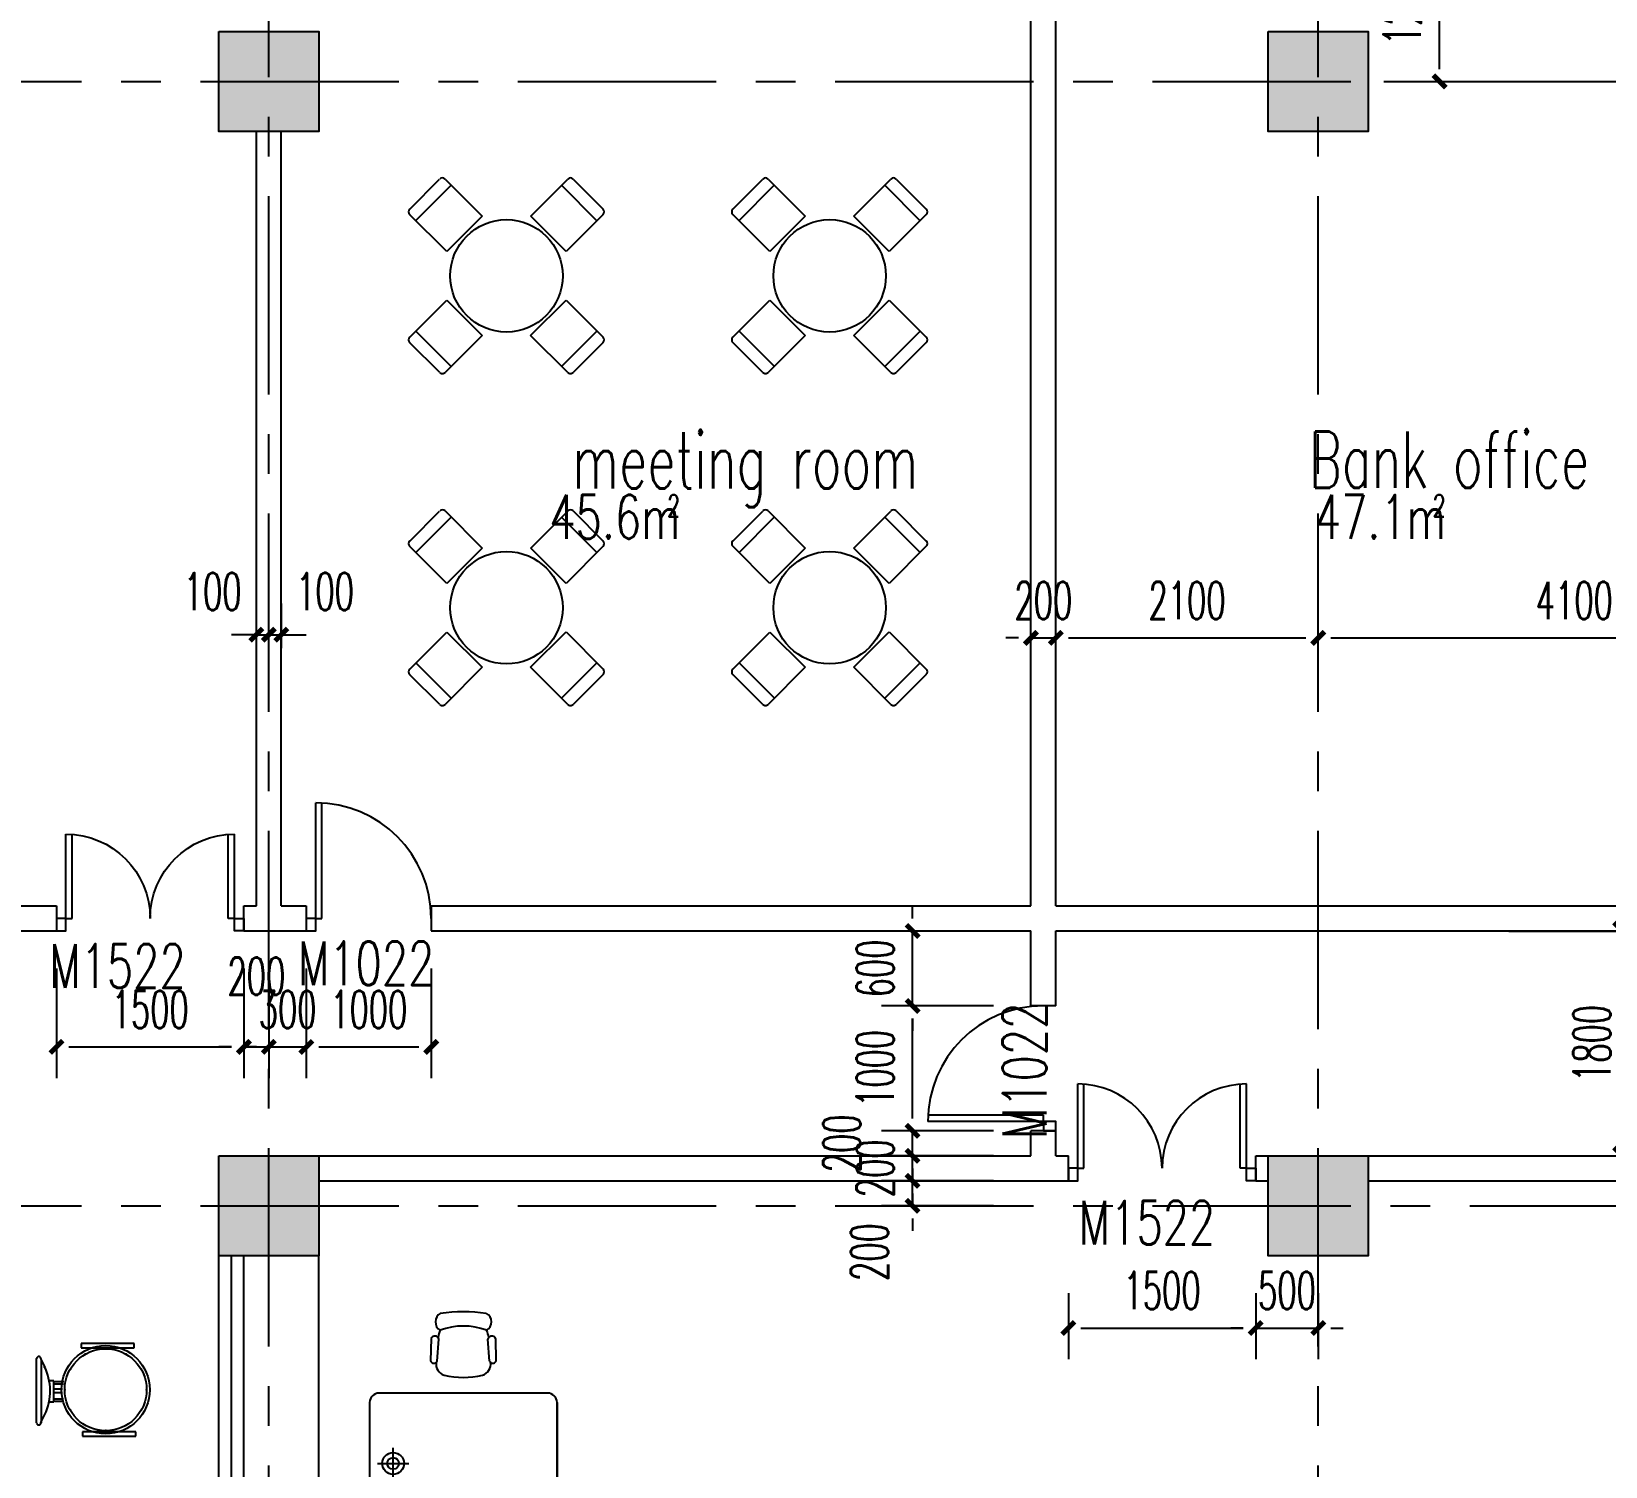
# Model space of a CAD drawing. Extents: x 824790 to 994147, y 4290613 to 4374713.
# Drawn here: x 858410 to 871010, y 4336108 to 4347595 of the extents above; entities that cross this region are included whole.
import ezdxf

# ---------------------------------------------------------------- set-up
doc = ezdxf.new("R2010")
doc.units = 0
doc.header["$LTSCALE"] = 1000
doc.header["$MEASUREMENT"] = 0
for name, pattern in [('ACAD_ISO08W100', [36, 24, -3, 6, -3]), ('CENTER', [50.8, 31.75, -6.35, 6.35, -6.35]), ('DOTE', [2.42, 2, -0.2, 0.02, -0.2])]:
    doc.linetypes.add(name, pattern=pattern)
doc.layers.get('0').update_dxf_attribs({"color": 255, "linetype": 'CONTINUOUS'})
for name, color, linetype in [('A-AREA-TEXT', 6, 'CONTINUOUS'), ('A-DIM', 201, 'CONTINUOUS'), ('A-DOTE', 8, 'ACAD_ISO08W100'), ('A-FUR', 251, 'CONTINUOUS'), ('A-TEXT-CN', 31, 'CONTINUOUS'), ('A-WALL', 2, 'CONTINUOUS'), ('A-WINDOW', 4, 'CONTINUOUS'), ('A-WINDOW-TEXT', 93, 'CONTINUOUS'), ('DOTE', 17, 'DOTE'), ('HATCH-F252', 252, 'CONTINUOUS'), ('S-COLUMN', 1, 'CONTINUOUS'), ('柱子', 9, 'CONTINUOUS')]:
    doc.layers.add(name, color=color, linetype=linetype)
doc.styles.add('_HZTXT', font='tjromans.shx', dxfattribs={"width": 0.7, "bigfont": 'tjhztxt.shx'})
doc.styles.add('DIM_FONT', font='SIMPLEX.shx', dxfattribs={"width": 0.6, "bigfont": 'GBCBIG.shx'})
doc.styles.add('PRC-S', font='TJROMANS.shx', dxfattribs={"width": 0.7, "bigfont": 'hztxt.shx'})
doc.styles.add('TONGJI-FONT', font='simplex.shx')
doc.dimstyles.new('DIM100', dxfattribs={"dimscale": 100, "dimtxt": 3, "dimasz": 0.01, "dimexe": 1, "dimexo": 1, "dimgap": 1, "dimtad": 1, "dimdec": 0, "dimtxsty": 'DIM_FONT', "dimblk1": 'h-_DIMX', "dimblk2": 'h-_DIMX', "dimsah": 1, "dimcen": 0.01, "dimclrd": 256, "dimclre": 256, "dimclrt": 7, "dimadec": 3, "dimazin": 3, "dimtfac": 1, "dimtdec": 0, "dimtix": 1, "dimtmove": 2, "dimatfit": 3, "dimldrblk": 'h-_DIMX', "dimtzin": 5, "dimarcsym": 0})
doc.dimstyles.new('DIMN', dxfattribs={"dimtxt": 300, "dimasz": 100, "dimexe": 250, "dimexo": 300, "dimgap": 150, "dimtad": 1, "dimdec": 0, "dimtxsty": 'DIM_FONT', "dimblk": 'h-_ArchTick', "dimcen": 2.5, "dimclrt": 7, "dimazin": 2, "dimtfac": 1, "dimtdec": 0, "dimtix": 1, "dimtmove": 2, "dimatfit": 3, "dimarcsym": 0})

# ---------------------------------------------------------------- blocks, each defined once
blk = doc.blocks.new('h-wrt')
at = {"layer": 'A-DOTE', "linetype": 'CENTER', "ltscale": 0.05}
for p, q in [((-2580328.9, -1784214.6), (-2580328.9, -1744636.2)), ((-2571928.9, -1784214.6), (-2571928.9, -1744636.2)), ((-2603736, -1751229), (-2483728.3, -1751229)), ((-2603736, -1760229), (-2483728.3, -1760229))]:
    blk.add_line(p, q, dxfattribs=at)
blk = doc.blocks.new('h-D15')
for p, q in [((75, 0), (75, 675)), ((125, 0), (125, 673.145601)), ((1375, 0), (1375, 673.145601)), ((1425, 0), (1425, 675)), ((75, 0), (125, 0)), ((1425, 0), (1375, 0))]:
    blk.add_line(p, q)
for points in [[(75, 0), (0, 0), (0, -100), (75, -100)], [(1425, 0), (1500, 0), (1500, -100), (1425, -100)]]:
    blk.add_lwpolyline(points, close=True)
for centre, start, end in [((75, 0), 0, 90), ((1425, 0), 90, 180)]:
    blk.add_arc(centre, 675, start, end)
blk = doc.blocks.new('h-D10')
for p, q in [((75, 0), (75, 925)), ((125, 0), (125, 923.64766)), ((75, 0), (125, 0))]:
    blk.add_line(p, q)
blk.add_lwpolyline([(75, 0), (0, 0), (0, -100), (75, -100)], close=True)
blk.add_arc((75, 0), 925, 0, 90)
blk = doc.blocks.new('h-2ef')
at = {"layer": 'A-FUR'}
for p, q in [((-3382299, -1359991), (-3382303, -1360168)), ((-3382250, -1360171), (-3382237, -1359996)), ((-3381831, -1360171), (-3381845, -1359996)), ((-3381778, -1360168), (-3381782, -1359991)), ((-3382791, -1360502), (-3382791, -1361177)), ((-3381366, -1360427), (-3382716, -1360427)), ((-3381291, -1361177), (-3381291, -1360502)), ((-3381291, -1360502), (-3381291, -1361177)), ((-3382603, -1361115), (-3382603, -1360865)), ((-3382728, -1360990), (-3382478, -1360990)), ((-3382791, -1361177), (-3381291, -1361177))]:
    blk.add_line(p, q, dxfattribs=at)
for radius in [87.5, 46.9]:
    blk.add_circle((-3382603, -1360990), radius, dxfattribs=at)
for centre, radius, start, end in [((-3382186, -1359857), 78.7, 119.7111, 239.0906), ((-3382041, -1361205), 1428, 82.5907, 97.4093), ((-3381895, -1359857), 78.7, 300.9094, 60.2889), ((-3382041, -1360417), 527, 69.3647, 110.6353), ((-3382268, -1360003), 32.7, 40.1862, 157.8436), ((-3382062, -1360005), 183, 153.7878, 172.6653), ((-3382268, -1360003), 32.7, 12.8663, 40.1862), ((-3382019, -1360005), 183, 7.3347, 26.2122), ((-3381813, -1360003), 32.7, 139.8138, 167.1337), ((-3381813, -1360003), 32.7, 22.1564, 139.8138), ((-3382276, -1360159), 28.8, 198.7162, 308.0865), ((-3381805, -1360159), 28.8, 231.9135, 341.2838), ((-3382168, -1360196), 91.4, 170.6739, 253.8913), ((-3382276, -1360159), 28.8, 308.0865, 333.9569), ((-3382041, -1359658), 644, 256.275, 283.725), ((-3381913, -1360196), 91.4, 286.1087, 9.3261), ((-3381805, -1360159), 28.8, 206.0431, 231.9135), ((-3382716, -1360502), 75, 90, 180), ((-3381366, -1360502), 75, 0, 90)]:
    blk.add_arc(centre, radius, start, end, dxfattribs=at)
blk = doc.blocks.new('h-gbe')
at = {"layer": 'A-FUR', "linetype": 'Continuous'}
for p, q in [((-3399274, -1360825), (-3399274, -1361250)), ((-3399239, -1360825), (-3399274, -1360825)), ((-3399239, -1361250), (-3399239, -1360825)), ((-3398566, -1360814), (-3398566, -1361239)), ((-3398531, -1360814), (-3398566, -1360814)), ((-3398531, -1361239), (-3398531, -1360814)), ((-3399274, -1361250), (-3399239, -1361250)), ((-3398566, -1361239), (-3398531, -1361239)), ((-3398970, -1361465), (-3398970, -1361389)), ((-3398950, -1361465), (-3398950, -1361393)), ((-3398910, -1361465), (-3398910, -1361401)), ((-3398882, -1361465), (-3398882, -1361401)), ((-3398831, -1361465), (-3398831, -1361393)), ((-3398811, -1361465), (-3398811, -1361389)), ((-3399149, -1361572), (-3399083, -1361541)), ((-3398974, -1361468), (-3398974, -1361508)), ((-3398807, -1361468), (-3398974, -1361468)), ((-3398807, -1361508), (-3398807, -1361468)), ((-3398640, -1361572), (-3398706, -1361541)), ((-3398637, -1361607), (-3399152, -1361607)), ((-3399146, -1361570), (-3398637, -1361570))]:
    blk.add_line(p, q, dxfattribs=at)
for radius in [353, 328]:
    blk.add_circle((-3398903, -1361054), radius, dxfattribs=at)
for centre, radius, start, end in [((-3398892, -1361938), 440, 64.7367, 116.7909), ((-3399150, -1361590), 18.4, 83.2585, 261.2092), ((-3398639, -1361590), 18.4, 278.7908, 96.7415)]:
    blk.add_arc(centre, radius, start, end, dxfattribs=at)
for p in [(-3399067, -1360770), (-3398903, -1360726), (-3398739, -1360770), (-3399187, -1360890), (-3398620, -1360890), (-3399231, -1361054), (-3398576, -1361054), (-3399187, -1361217), (-3398620, -1361217), (-3399067, -1361337), (-3398903, -1361381), (-3398739, -1361337)]:
    blk.add_point(p, dxfattribs=at)
blk = doc.blocks.new('h-A$C4FF608DF')
at = {"layer": 'A-FUR'}
for p, q in [((-70, 1280, -1800), (155, 1535, -1800)), ((197, 1538, -1800), (512, 1260, -1800)), ((900, 1284, -1800), (1178, 1599, -1800)), ((1132, 1546, -1800), (1432, 1282, -1800)), ((1220, 1602, -1800), (1475, 1377, -1800)), ((-15, 1191, -1800), (250, 1491, -1800)), ((1200, 1019, -1800), (900, 1284, -1800)), ((1478, 1334, -1800), (1200, 1019, -1800)), ((248, 960, -1800), (-67, 1238, -1800)), ((512, 1260, -1800), (248, 960, -1800)), ((960, 331, -1800), (1224, 631, -1800)), ((1224, 631, -1800), (1539, 354, -1800)), ((-6, 257, -1800), (272, 572, -1800)), ((272, 572, -1800), (572, 307, -1800)), ((1487, 400, -1800), (1222, 100, -1800)), ((340, 45, -1800), (40, 309, -1800)), ((572, 307, -1800), (294, -8, -1800)), ((1275, 54, -1800), (960, 331, -1800)), ((1542, 311, -1800), (1317, 56, -1800)), ((252, -10, -1800), (-3, 214, -1800))]:
    blk.add_line(p, q, dxfattribs=at)
blk.add_circle((736, 796, -1800), 450, dxfattribs=at)
for centre, start, end in [((177, 1515, -1800), 48.5797, 138.5797), ((1200, 1579, -1800), 48.5797, 138.5797), ((-48, 1260, -1800), 138.5797, 228.5797), ((1455, 1354, -1800), 318.5797, 48.5797), ((16, 237, -1800), 138.5797, 228.5797), ((1519, 331, -1800), 318.5797, 48.5797), ((1295, 76, -1800), 228.5797, 318.5797), ((271, 12, -1800), 228.5797, 318.5797)]:
    blk.add_arc(centre, 30, start, end, dxfattribs=at)
blk = doc.blocks.new('h-qwwe')
at = {"layer": 'HATCH-F252'}
blk.add_hatch(color=256, dxfattribs=at).paths.add_polyline_path([(-400, 400), (400, 400), (400, -400), (-400, -400)])
at = {"layer": 'S-COLUMN', "color": 1}
blk.add_lwpolyline([(-400, 400), (400, 400), (400, -400), (-400, -400)], close=True, dxfattribs=at)
blk = doc.blocks.new('h-800zhu')
at = {"layer": '柱子'}
for p in [(-2580329, -1387131), (-2571929, -1387131), (-2580329, -1396131), (-2571929, -1396131)]:
    blk.add_blockref('h-qwwe', p, dxfattribs=at)
blk = doc.blocks.new('h-_DIMX')
blk.add_line((-150, 0), (150, 0))
at = {"const_width": 50}
blk.add_lwpolyline([(-70, -70), (70, 70)], dxfattribs=at)
blk = doc.blocks.new('*D36')
at = {"layer": 'A-DIM', "lineweight": -2, "transparency": 16777216}
for p, q in [((870237, 4340395), (871251, 4340395)), ((871151, 4340394), (871151, 4338596)), ((870237, 4338595), (871251, 4338595))]:
    blk.add_line(p, q, dxfattribs=at)
for p, rotation in [((871151, 4340395), 90), ((871151, 4338595), 270)]:
    blk.add_blockref('h-_DIMX', p, dxfattribs=dict(at, rotation=rotation))
at = {"layer": 'A-DIM', "color": 7, "transparency": 16777216, "insert": (870901, 4339495), "char_height": 300, "attachment_point": 5, "rotation": 90, "style": 'DIM_FONT'}
blk.add_mtext('\\A1;1800', dxfattribs=at)
blk = doc.blocks.new('h-_ArchTick')
at = {"color": 0, "linetype": 'ByBlock', "const_width": 0.4}
blk.add_lwpolyline([(-0.5, -0.5), (0.5, 0.5)], dxfattribs=at)
blk = doc.blocks.new('*D199')
at = {"layer": 'A-DIM', "color": 0, "lineweight": -2, "transparency": 16777216}
for p, q in [((869235, 4348395), (869932, 4348395)), ((869682, 4347295), (869682, 4348295)), ((869235, 4347195), (869932, 4347195))]:
    blk.add_line(p, q, dxfattribs=at)
at = {"layer": 'A-DIM', "color": 0, "lineweight": -2, "transparency": 16777216, "xscale": 100, "yscale": 100, "zscale": 100}
for p, rotation in [((869682, 4348395), 90), ((869682, 4347195), 270)]:
    blk.add_blockref('h-_ArchTick', p, dxfattribs=dict(at, rotation=rotation))
at = {"layer": 'A-DIM', "color": 7, "transparency": 16777216, "insert": (869382, 4347795), "char_height": 300, "attachment_point": 5, "rotation": 90, "style": 'DIM_FONT'}
blk.add_mtext('\\A1;1200', dxfattribs=at)
blk = doc.blocks.new('*D850')
at = {"layer": 'A-DIM', "color": 0, "lineweight": -2, "transparency": 16777216}
for p, q in [((868210, 4337495), (868210, 4336967)), ((868710, 4337495), (868710, 4336967)), ((868110, 4337217), (868010, 4337217)), ((868210, 4337217), (868710, 4337217)), ((868810, 4337217), (868910, 4337217))]:
    blk.add_line(p, q, dxfattribs=at)
at = {"layer": 'A-DIM', "color": 0, "lineweight": -2, "transparency": 16777216, "xscale": 100, "yscale": 100, "zscale": 100}
blk.add_blockref('h-_ArchTick', (868210, 4337217), dxfattribs=at)
at = {"layer": 'A-DIM', "color": 0, "lineweight": -2, "transparency": 16777216, "xscale": 100, "yscale": 100, "zscale": 100, "rotation": 180}
blk.add_blockref('h-_ArchTick', (868710, 4337217), dxfattribs=at)
at = {"layer": 'A-DIM', "color": 7, "transparency": 16777216, "insert": (868460, 4337517), "char_height": 300, "attachment_point": 5, "style": 'DIM_FONT'}
blk.add_mtext('\\A1;500', dxfattribs=at)
blk = doc.blocks.new('*D851')
at = {"layer": 'A-DIM', "color": 0, "lineweight": -2, "transparency": 16777216}
for p, q in [((866710, 4337495), (866710, 4336967)), ((868210, 4337495), (868210, 4336967)), ((866810, 4337217), (868110, 4337217))]:
    blk.add_line(p, q, dxfattribs=at)
at = {"layer": 'A-DIM', "color": 0, "lineweight": -2, "transparency": 16777216, "xscale": 100, "yscale": 100, "zscale": 100, "rotation": 180}
blk.add_blockref('h-_ArchTick', (866710, 4337217), dxfattribs=at)
at = {"layer": 'A-DIM', "color": 0, "lineweight": -2, "transparency": 16777216, "xscale": 100, "yscale": 100, "zscale": 100}
blk.add_blockref('h-_ArchTick', (868210, 4337217), dxfattribs=at)
at = {"layer": 'A-DIM', "color": 7, "transparency": 16777216, "insert": (867460, 4337517), "char_height": 300, "attachment_point": 5, "style": 'DIM_FONT'}
blk.add_mtext('\\A1;1500', dxfattribs=at)
blk = doc.blocks.new('*D852')
at = {"layer": 'A-DIM', "color": 0, "lineweight": -2, "transparency": 16777216}
for p, q in [((865463, 4340495), (865463, 4340595)), ((866110, 4340395), (865213, 4340395)), ((865463, 4339795), (865463, 4340395)), ((866110, 4339795), (865213, 4339795)), ((865463, 4339695), (865463, 4339595))]:
    blk.add_line(p, q, dxfattribs=at)
at = {"layer": 'A-DIM', "color": 0, "lineweight": -2, "transparency": 16777216, "xscale": 100, "yscale": 100, "zscale": 100}
for p, rotation in [((865463, 4340395), 270), ((865463, 4339795), 90)]:
    blk.add_blockref('h-_ArchTick', p, dxfattribs=dict(at, rotation=rotation))
at = {"layer": 'A-DIM', "color": 7, "transparency": 16777216, "insert": (865163, 4340095), "char_height": 300, "attachment_point": 5, "rotation": 90, "style": 'DIM_FONT'}
blk.add_mtext('\\A1;600', dxfattribs=at)
blk = doc.blocks.new('*D853')
at = {"layer": 'A-DIM', "color": 0, "lineweight": -2, "transparency": 16777216}
for p, q in [((866110, 4339795), (865213, 4339795)), ((865463, 4338895), (865463, 4339695)), ((866110, 4338795), (865213, 4338795))]:
    blk.add_line(p, q, dxfattribs=at)
at = {"layer": 'A-DIM', "color": 0, "lineweight": -2, "transparency": 16777216, "xscale": 100, "yscale": 100, "zscale": 100}
for p, rotation in [((865463, 4339795), 90), ((865463, 4338795), 270)]:
    blk.add_blockref('h-_ArchTick', p, dxfattribs=dict(at, rotation=rotation))
at = {"layer": 'A-DIM', "color": 7, "transparency": 16777216, "insert": (865163, 4339295), "char_height": 300, "attachment_point": 5, "rotation": 90, "style": 'DIM_FONT'}
blk.add_mtext('\\A1;1000', dxfattribs=at)
blk = doc.blocks.new('*D854')
at = {"layer": 'A-DIM', "color": 0, "lineweight": -2, "transparency": 16777216}
for p, q in [((865463, 4338895), (865463, 4338995)), ((866110, 4338795), (865213, 4338795)), ((865463, 4338595), (865463, 4338795)), ((866110, 4338595), (865213, 4338595)), ((865463, 4338495), (865463, 4338395))]:
    blk.add_line(p, q, dxfattribs=at)
at = {"layer": 'A-DIM', "color": 0, "lineweight": -2, "transparency": 16777216, "xscale": 100, "yscale": 100, "zscale": 100}
for p, rotation in [((865463, 4338795), 270), ((865463, 4338595), 90)]:
    blk.add_blockref('h-_ArchTick', p, dxfattribs=dict(at, rotation=rotation))
at = {"layer": 'A-DIM', "color": 7, "transparency": 16777216, "insert": (864896, 4338695), "char_height": 300, "attachment_point": 5, "rotation": 90, "style": 'DIM_FONT'}
blk.add_mtext('\\A1;200', dxfattribs=at)
blk = doc.blocks.new('*D855')
at = {"layer": 'A-DIM', "color": 0, "lineweight": -2, "transparency": 16777216}
for p, q in [((865463, 4338695), (865463, 4338795)), ((866110, 4338595), (865213, 4338595)), ((865463, 4338395), (865463, 4338595)), ((866110, 4338395), (865213, 4338395)), ((865463, 4338295), (865463, 4338195))]:
    blk.add_line(p, q, dxfattribs=at)
at = {"layer": 'A-DIM', "color": 0, "lineweight": -2, "transparency": 16777216, "xscale": 100, "yscale": 100, "zscale": 100}
for p, rotation in [((865463, 4338595), 270), ((865463, 4338395), 90)]:
    blk.add_blockref('h-_ArchTick', p, dxfattribs=dict(at, rotation=rotation))
at = {"layer": 'A-DIM', "color": 7, "transparency": 16777216, "insert": (865163, 4338495), "char_height": 300, "attachment_point": 5, "rotation": 90, "style": 'DIM_FONT'}
blk.add_mtext('\\A1;200', dxfattribs=at)
blk = doc.blocks.new('*D856')
at = {"layer": 'A-DIM', "color": 0, "lineweight": -2, "transparency": 16777216}
for p, q in [((865463, 4338495), (865463, 4338595)), ((866110, 4338395), (865213, 4338395)), ((865463, 4338195), (865463, 4338395)), ((866110, 4338195), (865213, 4338195)), ((865463, 4338095), (865463, 4337995))]:
    blk.add_line(p, q, dxfattribs=at)
at = {"layer": 'A-DIM', "color": 0, "lineweight": -2, "transparency": 16777216, "xscale": 100, "yscale": 100, "zscale": 100}
for p, rotation in [((865463, 4338395), 270), ((865463, 4338195), 90)]:
    blk.add_blockref('h-_ArchTick', p, dxfattribs=dict(at, rotation=rotation))
at = {"layer": 'A-DIM', "color": 7, "transparency": 16777216, "insert": (865118, 4337825), "char_height": 300, "attachment_point": 5, "rotation": 90, "style": 'DIM_FONT'}
blk.add_mtext('\\A1;200', dxfattribs=at)
blk = doc.blocks.new('*D857')
at = {"layer": 'A-DIM', "color": 0, "lineweight": -2, "transparency": 16777216}
for p, q in [((860210, 4342660), (860210, 4343017)), ((860310, 4342660), (860310, 4343017)), ((860110, 4342767), (860010, 4342767)), ((860210, 4342767), (860310, 4342767)), ((860410, 4342767), (860510, 4342767))]:
    blk.add_line(p, q, dxfattribs=at)
at = {"layer": 'A-DIM', "color": 0, "lineweight": -2, "transparency": 16777216, "xscale": 100, "yscale": 100, "zscale": 100}
blk.add_blockref('h-_ArchTick', (860210, 4342767), dxfattribs=at)
at = {"layer": 'A-DIM', "color": 0, "lineweight": -2, "transparency": 16777216, "xscale": 100, "yscale": 100, "zscale": 100, "rotation": 180}
blk.add_blockref('h-_ArchTick', (860310, 4342767), dxfattribs=at)
at = {"layer": 'A-DIM', "color": 7, "transparency": 16777216, "insert": (859860, 4343112), "char_height": 300, "attachment_point": 5, "style": 'DIM_FONT'}
blk.add_mtext('\\A1;100', dxfattribs=at)
blk = doc.blocks.new('*D858')
at = {"layer": 'A-DIM', "color": 0, "lineweight": -2, "transparency": 16777216}
for p, q in [((860310, 4342660), (860310, 4343017)), ((860410, 4342660), (860410, 4343017)), ((860210, 4342767), (860110, 4342767)), ((860310, 4342767), (860410, 4342767)), ((860510, 4342767), (860610, 4342767))]:
    blk.add_line(p, q, dxfattribs=at)
at = {"layer": 'A-DIM', "color": 0, "lineweight": -2, "transparency": 16777216, "xscale": 100, "yscale": 100, "zscale": 100}
blk.add_blockref('h-_ArchTick', (860310, 4342767), dxfattribs=at)
at = {"layer": 'A-DIM', "color": 0, "lineweight": -2, "transparency": 16777216, "xscale": 100, "yscale": 100, "zscale": 100, "rotation": 180}
blk.add_blockref('h-_ArchTick', (860410, 4342767), dxfattribs=at)
at = {"layer": 'A-DIM', "color": 7, "transparency": 16777216, "insert": (860760, 4343112), "char_height": 300, "attachment_point": 5, "style": 'DIM_FONT'}
blk.add_mtext('\\A1;100', dxfattribs=at)
blk = doc.blocks.new('*D862')
at = {"layer": 'A-DIM', "color": 0, "lineweight": -2, "transparency": 16777216}
for p, q in [((868710, 4342480), (868710, 4342991)), ((872810, 4342480), (872810, 4342991)), ((868810, 4342741), (872710, 4342741))]:
    blk.add_line(p, q, dxfattribs=at)
at = {"layer": 'A-DIM', "color": 0, "lineweight": -2, "transparency": 16777216, "xscale": 100, "yscale": 100, "zscale": 100, "rotation": 180}
blk.add_blockref('h-_ArchTick', (868710, 4342741), dxfattribs=at)
at = {"layer": 'A-DIM', "color": 0, "lineweight": -2, "transparency": 16777216, "xscale": 100, "yscale": 100, "zscale": 100}
blk.add_blockref('h-_ArchTick', (872810, 4342741), dxfattribs=at)
at = {"layer": 'A-DIM', "color": 7, "transparency": 16777216, "insert": (870760, 4343041), "char_height": 300, "attachment_point": 5, "style": 'DIM_FONT'}
blk.add_mtext('\\A1;4100', dxfattribs=at)
blk = doc.blocks.new('*D863')
at = {"layer": 'A-DIM', "color": 0, "lineweight": -2, "transparency": 16777216}
for p, q in [((866610, 4342480), (866610, 4342991)), ((868710, 4342480), (868710, 4342991)), ((866710, 4342741), (868610, 4342741))]:
    blk.add_line(p, q, dxfattribs=at)
at = {"layer": 'A-DIM', "color": 0, "lineweight": -2, "transparency": 16777216, "xscale": 100, "yscale": 100, "zscale": 100, "rotation": 180}
blk.add_blockref('h-_ArchTick', (866610, 4342741), dxfattribs=at)
at = {"layer": 'A-DIM', "color": 0, "lineweight": -2, "transparency": 16777216, "xscale": 100, "yscale": 100, "zscale": 100}
blk.add_blockref('h-_ArchTick', (868710, 4342741), dxfattribs=at)
at = {"layer": 'A-DIM', "color": 7, "transparency": 16777216, "insert": (867660, 4343041), "char_height": 300, "attachment_point": 5, "style": 'DIM_FONT'}
blk.add_mtext('\\A1;2100', dxfattribs=at)
blk = doc.blocks.new('*D864')
at = {"layer": 'A-DIM', "color": 0, "lineweight": -2, "transparency": 16777216}
for p, q in [((866410, 4342480), (866410, 4342991)), ((866610, 4342480), (866610, 4342991)), ((866310, 4342741), (866210, 4342741)), ((866410, 4342741), (866610, 4342741)), ((866710, 4342741), (866810, 4342741))]:
    blk.add_line(p, q, dxfattribs=at)
at = {"layer": 'A-DIM', "color": 0, "lineweight": -2, "transparency": 16777216, "xscale": 100, "yscale": 100, "zscale": 100}
blk.add_blockref('h-_ArchTick', (866410, 4342741), dxfattribs=at)
at = {"layer": 'A-DIM', "color": 0, "lineweight": -2, "transparency": 16777216, "xscale": 100, "yscale": 100, "zscale": 100, "rotation": 180}
blk.add_blockref('h-_ArchTick', (866610, 4342741), dxfattribs=at)
at = {"layer": 'A-DIM', "color": 7, "transparency": 16777216, "insert": (866510, 4343041), "char_height": 300, "attachment_point": 5, "style": 'DIM_FONT'}
blk.add_mtext('\\A1;200', dxfattribs=at)
blk = doc.blocks.new('*D900')
at = {"layer": 'A-DIM', "color": 0, "lineweight": -2, "transparency": 16777216}
for p, q in [((858610, 4340095), (858610, 4339217)), ((860110, 4340095), (860110, 4339217)), ((858710, 4339467), (860010, 4339467))]:
    blk.add_line(p, q, dxfattribs=at)
at = {"layer": 'A-DIM', "color": 0, "lineweight": -2, "transparency": 16777216, "xscale": 100, "yscale": 100, "zscale": 100, "rotation": 180}
blk.add_blockref('h-_ArchTick', (858610, 4339467), dxfattribs=at)
at = {"layer": 'A-DIM', "color": 0, "lineweight": -2, "transparency": 16777216, "xscale": 100, "yscale": 100, "zscale": 100}
blk.add_blockref('h-_ArchTick', (860110, 4339467), dxfattribs=at)
at = {"layer": 'A-DIM', "color": 7, "transparency": 16777216, "insert": (859360, 4339767), "char_height": 300, "attachment_point": 5, "style": 'DIM_FONT'}
blk.add_mtext('\\A1;1500', dxfattribs=at)
blk = doc.blocks.new('*D901')
at = {"layer": 'A-DIM', "color": 0, "lineweight": -2, "transparency": 16777216}
for p, q in [((860110, 4340095), (860110, 4339217)), ((860310, 4340095), (860310, 4339217)), ((860010, 4339467), (859910, 4339467)), ((860110, 4339467), (860310, 4339467)), ((860410, 4339467), (860510, 4339467))]:
    blk.add_line(p, q, dxfattribs=at)
at = {"layer": 'A-DIM', "color": 0, "lineweight": -2, "transparency": 16777216, "xscale": 100, "yscale": 100, "zscale": 100}
blk.add_blockref('h-_ArchTick', (860110, 4339467), dxfattribs=at)
at = {"layer": 'A-DIM', "color": 0, "lineweight": -2, "transparency": 16777216, "xscale": 100, "yscale": 100, "zscale": 100, "rotation": 180}
blk.add_blockref('h-_ArchTick', (860310, 4339467), dxfattribs=at)
at = {"layer": 'A-DIM', "color": 7, "transparency": 16777216, "insert": (860210, 4340034), "char_height": 300, "attachment_point": 5, "style": 'DIM_FONT'}
blk.add_mtext('\\A1;200', dxfattribs=at)
blk = doc.blocks.new('*D902')
at = {"layer": 'A-DIM', "color": 0, "lineweight": -2, "transparency": 16777216}
for p, q in [((860310, 4340095), (860310, 4339217)), ((860610, 4340095), (860610, 4339217)), ((860210, 4339467), (860110, 4339467)), ((860310, 4339467), (860610, 4339467)), ((860710, 4339467), (860810, 4339467))]:
    blk.add_line(p, q, dxfattribs=at)
at = {"layer": 'A-DIM', "color": 0, "lineweight": -2, "transparency": 16777216, "xscale": 100, "yscale": 100, "zscale": 100}
blk.add_blockref('h-_ArchTick', (860310, 4339467), dxfattribs=at)
at = {"layer": 'A-DIM', "color": 0, "lineweight": -2, "transparency": 16777216, "xscale": 100, "yscale": 100, "zscale": 100, "rotation": 180}
blk.add_blockref('h-_ArchTick', (860610, 4339467), dxfattribs=at)
at = {"layer": 'A-DIM', "color": 7, "transparency": 16777216, "insert": (860460, 4339767), "char_height": 300, "attachment_point": 5, "style": 'DIM_FONT'}
blk.add_mtext('\\A1;300', dxfattribs=at)
blk = doc.blocks.new('*D903')
at = {"layer": 'A-DIM', "color": 0, "lineweight": -2, "transparency": 16777216}
for p, q in [((860610, 4340095), (860610, 4339217)), ((861610, 4340095), (861610, 4339217)), ((860710, 4339467), (861510, 4339467))]:
    blk.add_line(p, q, dxfattribs=at)
at = {"layer": 'A-DIM', "color": 0, "lineweight": -2, "transparency": 16777216, "xscale": 100, "yscale": 100, "zscale": 100, "rotation": 180}
blk.add_blockref('h-_ArchTick', (860610, 4339467), dxfattribs=at)
at = {"layer": 'A-DIM', "color": 0, "lineweight": -2, "transparency": 16777216, "xscale": 100, "yscale": 100, "zscale": 100}
blk.add_blockref('h-_ArchTick', (861610, 4339467), dxfattribs=at)
at = {"layer": 'A-DIM', "color": 7, "transparency": 16777216, "insert": (861110, 4339767), "char_height": 300, "attachment_point": 5, "style": 'DIM_FONT'}
blk.add_mtext('\\A1;1000', dxfattribs=at)

msp = doc.modelspace()

# ---------------------------------------------------------------- linework, layer by layer
at = {"layer": 'A-WALL'}
for p, q in [((866409.9, 4340595.4), (866409.9, 4348195.4)), ((866609.9, 4340595.4), (866609.9, 4348195.4)), ((860209.9, 4340595.4), (860209.9, 4346795.4)), ((860409.9, 4340595.4), (860409.9, 4346795.4)), ((853609.9, 4340595.4), (858609.9, 4340595.4)), ((858609.9, 4340595.4), (858609.9, 4340395.4)), ((860109.9, 4340395.4), (860109.9, 4340595.4)), ((860109.9, 4340595.4), (860209.9, 4340595.4)), ((860409.9, 4340595.4), (860609.9, 4340595.4)), ((860609.9, 4340595.4), (860609.9, 4340395.4)), ((861609.9, 4340595.4), (861609.9, 4340395.4)), ((861609.9, 4340595.4), (866409.9, 4340595.4)), ((866609.9, 4340595.4), (871609.9, 4340595.4)), ((853609.9, 4340395.4), (858609.9, 4340395.4)), ((860109.9, 4340395.4), (860609.9, 4340395.4)), ((861609.9, 4340395.4), (866409.9, 4340395.4)), ((866409.9, 4339795.4), (866409.9, 4340395.4)), ((866609.9, 4339795.4), (866609.9, 4340395.4)), ((866609.9, 4340395.4), (871609.9, 4340395.4)), ((866609.9, 4339795.4), (866409.9, 4339795.4)), ((866609.9, 4338795.4), (866409.9, 4338795.4)), ((866409.9, 4338595.4), (866409.9, 4338795.4)), ((866609.9, 4338595.4), (866609.9, 4338795.4)), ((860709.9, 4338595.4), (866409.9, 4338595.4)), ((866609.9, 4338595.4), (866709.9, 4338595.4)), ((866709.9, 4338395.4), (866709.9, 4338595.4)), ((868209.9, 4338595.4), (868309.9, 4338595.4)), ((868209.9, 4338395.4), (868209.9, 4338595.4)), ((869109.9, 4338595.4), (875009.9, 4338595.4)), ((860709.9, 4338395.4), (866709.9, 4338395.4)), ((868209.9, 4338395.4), (868309.9, 4338395.4)), ((869109.9, 4338395.4), (875009.9, 4338395.4))]:
    msp.add_line(p, q, dxfattribs=at)
at = {"layer": 'A-WINDOW'}
for p, q in [((859909.9, 4329595.4), (859909.9, 4337795.4)), ((860009.9, 4329595.4), (860009.9, 4337795.4)), ((860109.9, 4329595.4), (860109.9, 4337795.4)), ((860709.9, 4329595.4), (860709.9, 4337795.4))]:
    msp.add_line(p, q, dxfattribs=at)

# ---------------------------------------------------------------- block references
at = {"layer": 'A-FUR'}
for name, p, rotation in [('h-A$C4FF608DF', (861463.5, 4346423.5, 1800), 266.4202535245336), ('h-A$C4FF608DF', (864050.2, 4346423.5, 1800), 266.4202535245336), ('h-A$C4FF608DF', (861463.5, 4343767.1, 1800), 266.4202535245336), ('h-A$C4FF608DF', (864050.2, 4343767.1, 1800), 266.4202535245336), ('h-gbe', (2220057.9, 937820), 270)]:
    msp.add_blockref(name, p, dxfattribs=dict(at, rotation=rotation))
msp.add_blockref('h-2ef', (4243907.7, 5697123.2), dxfattribs=at)
at = {"layer": 'A-WINDOW'}
for name, p in [('h-D10', (860609.9, 4340495.4)), ('h-D15', (866709.9, 4338495.4))]:
    msp.add_blockref(name, p, dxfattribs=at)
at = {"layer": 'A-WINDOW', "xscale": -1}
msp.add_blockref('h-D15', (860109.9, 4340495.4), dxfattribs=at)
at = {"layer": 'A-WINDOW', "rotation": 90}
msp.add_blockref('h-D10', (866509.9, 4338795.4), dxfattribs=at)
at = {"layer": 'DOTE'}
msp.add_blockref('h-wrt', (3440638.8, 6098424.3), dxfattribs=at)
at = {"layer": 'S-COLUMN'}
msp.add_blockref('h-800zhu', (3440638.8, 5734326.8), dxfattribs=at)

# ---------------------------------------------------------------- texts
at = {"layer": 'A-AREA-TEXT', "style": '_HZTXT', "width": 0.7}
for s, height, p in [('45.6m', 350, (862555.7, 4343535.4)), ('2', 175, (863498, 4343710.4)), ('47.1m', 350, (868683.7, 4343535.4)), ('2', 175, (869626, 4343710.4))]:
    msp.add_text(s, height=height, dxfattribs=at).set_placement(p)
at = {"layer": 'A-TEXT-CN', "style": 'TONGJI-FONT', "width": 0.65}
for s, p in [('meeting room', (862738.1, 4343936.7)), ('Bank office', (868635.3, 4343942.2))]:
    msp.add_text(s, height=450, dxfattribs=at).set_placement(p)
at = {"layer": 'A-WINDOW-TEXT', "style": 'PRC-S', "width": 0.7}
for s, p in [('M1522', (858552.2, 4339940)), ('M1022', (860541.8, 4339961.8)), ('M1522', (866792.9, 4337885.1))]:
    msp.add_text(s, height=350, dxfattribs=at).set_placement(p)
msp.add_text('M1022', height=350, rotation=90, dxfattribs=at).set_placement((866533.7, 4338729.2))

# ---------------------------------------------------------------- dimensions: what is measured, and where the dimension line sits
at = {"layer": 'A-DIM'}
for p1, p2, distance, dimstyle, picture, middle in [((868934.9, 4347195.4), (868934.9, 4348395.4), -746.8, 'DIMN', '*D199', (869381.6, 4347795.4)), ((866409.9, 4342179.9), (866609.9, 4342179.9), 561.4, 'DIMN', '*D864', (866509.9, 4343041.3)), ((866609.9, 4342179.9), (868709.9, 4342179.9), 561.4, 'DIMN', '*D863', (867659.9, 4343041.3)), ((868709.9, 4342179.9), (872809.9, 4342179.9), 561.4, 'DIMN', '*D862', (870759.9, 4343041.3)), ((866409.9, 4339795.4), (866409.9, 4340395.4), 946.8, 'DIMN', '*D852', (865163.1, 4340095.4)), ((870136.9, 4340395.4), (870136.9, 4338595.4), 1013.8, 'DIM100', '*D36', (870900.7, 4339495.4)), ((858609.9, 4340395.4), (860109.9, 4340395.4), -928.8, 'DIMN', '*D900', (859359.9, 4339766.6)), ((860309.9, 4340395.4), (860609.9, 4340395.4), -928.8, 'DIMN', '*D902', (860459.9, 4339766.6)), ((860609.9, 4340395.4), (861609.9, 4340395.4), -928.8, 'DIMN', '*D903', (861109.9, 4339766.6)), ((866409.9, 4338795.4), (866409.9, 4339795.4), 946.8, 'DIMN', '*D853', (865163.1, 4339295.4)), ((866409.9, 4338395.4), (866409.9, 4338595.4), 946.8, 'DIMN', '*D855', (865163.1, 4338495.4)), ((866709.9, 4337795.4), (868209.9, 4337795.4), -578.4, 'DIMN', '*D851', (867459.9, 4337517)), ((868209.9, 4337795.4), (868709.9, 4337795.4), -578.4, 'DIMN', '*D850', (868459.9, 4337517))]:
    dim = msp.add_aligned_dim(p1=p1, p2=p2, distance=distance, dimstyle=dimstyle, dxfattribs=at)
    dim.commit()
    dim.dimension.update_dxf_attribs({"geometry": picture, "text_midpoint": middle})
for base, p1, p2, angle, picture, middle in [((860309.9, 4342766.8), (860209.9, 4342360.3), (860309.9, 4342360.3), 0, '*D857', (859859.9, 4343111.8)), ((860409.9, 4342766.8), (860309.9, 4342360.3), (860409.9, 4342360.3), 0, '*D858', (860759.9, 4343111.8)), ((860309.9, 4339466.6), (860109.9, 4340395.4), (860309.9, 4340395.4), 0, '*D901', (860209.9, 4340034.1)), ((865463.1, 4338795.4), (866409.9, 4338595.4), (866409.9, 4338795.4), 90, '*D854', (864895.6, 4338695.4)), ((865463.1, 4338395.4), (866409.9, 4338195.4), (866409.9, 4338395.4), 90, '*D856', (865118.1, 4337825.4))]:
    dim = msp.add_linear_dim(base=base, p1=p1, p2=p2, angle=angle, dimstyle='DIMN', dxfattribs=at)
    dim.commit()
    dim.dimension.update_dxf_attribs({"geometry": picture, "text_midpoint": middle, "dimtype": 129})

doc.saveas('drawing.dxf')
